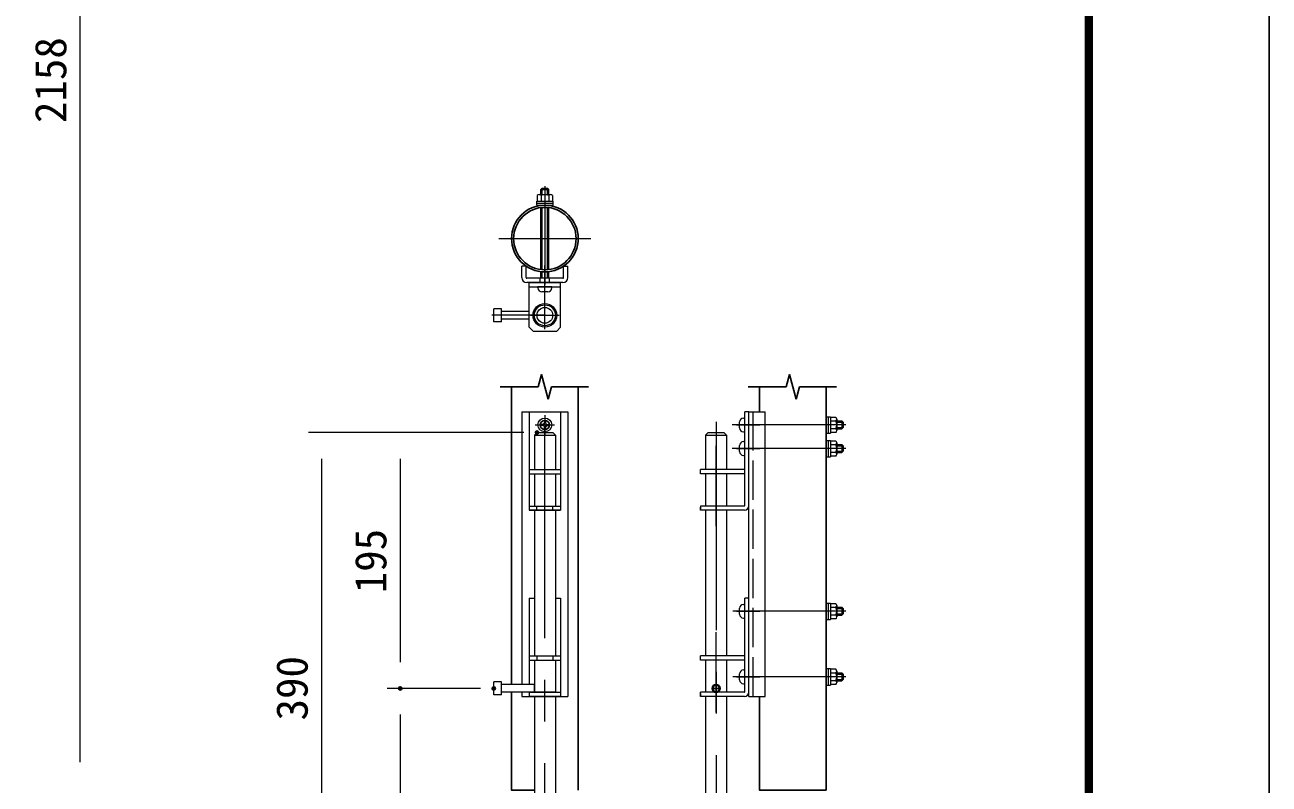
# Model space of a CAD drawing. Units: millimetres, scale not verified, with parts at other scales. Extents: x -4200 to 4200, y -2970 to 2970.
# Drawn here: x 2303 to 4200, y -650 to 507 of the extents above; entities that cross this region are included whole.
import ezdxf
from ezdxf.enums import TextEntityAlignment as Align

# ---------------------------------------------------------------- set-up
doc = ezdxf.new("R2010")
doc.units = ezdxf.units.MM
doc.header["$LTSCALE"] = 10
doc.header["$PDMODE"] = 32
doc.header["$PDSIZE"] = 5
for name, pattern in [('DASHED', [7.5, 6, -1.5]), ('USER1', [50.8, 31.75, -6.35, 6.35, -6.35]), ('USER3', [1.125, 0.75, -0.125, 0.125, -0.125])]:
    doc.linetypes.add(name, pattern=pattern)
for name, color, linetype, lineweight in [('0-0_D-STR1', 1, 'Continuous', 25), ('0-1_D-STR3', 3, 'Continuous', 13), ('0-2_D-STR-DIM', 7, 'Continuous', 13), ('0-4_Defpoints', 8, 'Continuous', 25), ('0-5_D-BMK', 2, 'USER1', 13), ('0-C_7詳細', 7, 'Continuous', 25), ('0-D_D-TTL', 7, 'Continuous', 25)]:
    doc.layers.add(name, color=color, linetype=linetype, lineweight=lineweight)
doc.styles.add('ＭＳ ゴシック', font='')
doc.styles.get('ＭＳ ゴシック').set_extended_font_data('MS Gothic')

msp = doc.modelspace()

# ---------------------------------------------------------------- linework, layer by layer
at = {"layer": '0-0_D-STR1'}
for p, q in [((3045.26, -44.49), (3045.26, -498.09)), ((3146.86, -44.49), (3146.86, -659.47)), ((3423.3, -44.49), (3423.3, -82.49)), ((3524.9, -44.49), (3524.9, -659.47))]:
    msp.add_line(p, q, dxfattribs=at)
for points in [[(3045.26, -510.09), (3045.26, -659.47), (3080.06, -659.47)], [(3423.3, -516.49), (3423.3, -659.47), (3524.9, -659.47)]]:
    msp.add_lwpolyline(points, dxfattribs=at)
for radius in [50.8, 47.6]:
    msp.add_circle((3096.06, 181.58), radius, dxfattribs=at)
at = {"layer": '0-1_D-STR3'}
for p, q in [((3084.56, 247.14), (3084.56, 238.78)), ((3087.4, 248.78), (3104.72, 248.78)), ((3092.06, 258.19), (3090.06, 256.19)), ((3090.06, 256.19), (3102.06, 256.19)), ((3090.06, 248.78), (3090.06, 256.19)), ((3090.24, 247.14), (3090.24, 238.78)), ((3092.06, 258.19), (3100.06, 258.19)), ((3092.06, 248.78), (3092.06, 258.19)), ((3100.06, 248.78), (3100.06, 258.19)), ((3100.06, 258.19), (3102.06, 256.19)), ((3101.88, 247.14), (3101.88, 238.78)), ((3102.06, 248.78), (3102.06, 256.19)), ((3107.56, 247.14), (3107.56, 238.78)), ((3083.56, 238.78), (3108.56, 238.78)), ((3083.56, 235.58), (3083.56, 238.78)), ((3083.56, 235.58), (3108.56, 235.58)), ((3083.56, 232.38), (3083.56, 235.58)), ((3083.56, 235.58), (3108.56, 235.58)), ((3083.56, 232.38), (3108.56, 232.38)), ((3084.56, 238.78), (3107.56, 238.78)), ((3090.06, 232.02), (3090.06, 232.38)), ((3090.06, 134.36), (3090.06, 228.8)), ((3092.06, 232.22), (3092.06, 232.38)), ((3092.06, 134.15), (3092.06, 229.01)), ((3100.06, 232.22), (3100.06, 232.38)), ((3100.06, 134.15), (3100.06, 229.01)), ((3102.06, 232.02), (3102.06, 232.38)), ((3102.06, 134.36), (3102.06, 228.8)), ((3108.56, 235.58), (3108.56, 238.78)), ((3108.56, 232.38), (3108.56, 235.58)), ((3061.06, 121.99), (3061.06, 139.6)), ((3067.46, 139.6), (3061.06, 139.6)), ((3067.46, 121.99), (3067.46, 139.6)), ((3124.66, 121.99), (3124.66, 139.6)), ((3124.66, 139.6), (3131.06, 139.6)), ((3131.06, 121.99), (3131.06, 139.6)), ((3123.66, 120.99), (3068.46, 120.99)), ((3123.66, 114.59), (3068.46, 114.59)), ((3072.06, 46.58), (3072.06, 114.59)), ((3072.06, 114.59), (3120.06, 114.59)), ((3090.06, 120.99), (3090.06, 131.13)), ((3092.06, 120.99), (3092.06, 130.94)), ((3100.06, 120.99), (3100.06, 130.94)), ((3102.06, 120.99), (3102.06, 131.13)), ((3120.06, 46.58), (3120.06, 114.59)), ((3072.06, 108.19), (3120.06, 108.19)), ((3106.56, 108.19), (3085.56, 108.19)), ((3085.56, 106.39), (3085.56, 108.19)), ((3100.56, 100.39), (3091.56, 100.39)), ((3106.56, 106.39), (3106.56, 108.19)), ((3072.06, 70.59), (3030.06, 70.59)), ((3072.06, 58.59), (3030.06, 58.59)), ((3081.23, 70.59), (3079.09, 70.59)), ((3081.23, 58.59), (3079.09, 58.59)), ((3078.06, 40.58), (3072.06, 46.58)), ((3078.06, 40.58), (3114.06, 40.58)), ((3120.06, 46.58), (3114.06, 40.58)), ((3061.06, -82.49), (3061.06, -498.09)), ((3061.06, -82.49), (3131.06, -82.49)), ((3072.06, -82.49), (3072.06, -232.49)), ((3072.06, -82.49), (3120.06, -82.49)), ((3120.06, -82.49), (3120.06, -232.49)), ((3131.06, -82.49), (3131.06, -516.49)), ((3398.91, -91.99), (3400.71, -91.99)), ((3400.71, -225.89), (3400.71, -82.49)), ((3407.11, -82.49), (3400.71, -82.49)), ((3400.71, -112.99), (3400.71, -91.99)), ((3407.11, -516.49), (3407.11, -82.49)), ((3407.11, -82.49), (3432.11, -82.49)), ((3407.11, -225.89), (3407.11, -82.49)), ((3432.11, -516.49), (3432.11, -82.49)), ((3524.9, -89.99), (3524.9, -114.99)), ((3524.9, -89.99), (3528.1, -89.99)), ((3528.1, -89.99), (3528.1, -114.99)), ((3528.1, -89.99), (3528.1, -114.99)), ((3528.1, -89.99), (3531.3, -89.99)), ((3531.3, -89.99), (3531.3, -114.99)), ((3531.3, -90.99), (3531.3, -113.99)), ((3539.66, -90.99), (3531.3, -90.99)), ((3541.3, -93.83), (3541.3, -111.15)), ((3092.4, -101.7), (3089.36, -101.76)), ((3089.36, -101.76), (3089.36, -103.22)), ((3089.36, -101.76), (3089.36, -103.22)), ((3092.4, -103.27), (3089.36, -103.22)), ((3094.26, -100.76), (3092.4, -101.7)), ((3094.26, -104.22), (3092.4, -103.27)), ((3094.3, -100.72), (3095.28, -98.88)), ((3094.3, -104.26), (3095.28, -106.1)), ((3095.33, -95.79), (3095.28, -98.88)), ((3095.28, -95.79), (3096.79, -95.79)), ((3095.33, -109.19), (3095.28, -106.1)), ((3095.33, -109.19), (3096.79, -109.19)), ((3096.79, -95.79), (3096.85, -98.88)), ((3096.79, -109.19), (3096.85, -106.1)), ((3097.83, -100.72), (3096.85, -98.88)), ((3097.83, -104.26), (3096.85, -106.1)), ((3097.86, -100.76), (3099.72, -101.7)), ((3097.86, -104.22), (3099.72, -103.27)), ((3099.72, -103.27), (3102.76, -103.22)), ((3392.91, -106.99), (3392.91, -97.99)), ((3398.91, -112.99), (3400.71, -112.99)), ((3539.66, -96.67), (3531.3, -96.67)), ((3539.66, -108.31), (3531.3, -108.31)), ((3541.3, -96.49), (3548.71, -96.49)), ((3541.3, -98.49), (3550.71, -98.49)), ((3541.3, -106.49), (3550.71, -106.49)), ((3541.3, -108.49), (3548.71, -108.49)), ((3548.71, -96.49), (3548.71, -108.49)), ((3550.71, -98.49), (3548.71, -96.49)), ((3550.71, -106.49), (3548.71, -108.49)), ((3550.71, -98.49), (3550.71, -106.49)), ((3080.06, -118.09), (3080.06, -170.49)), ((3084.06, -114.09), (3108.06, -114.09)), ((3108.06, -114.09), (3112.06, -118.09)), ((3112.06, -118.09), (3112.06, -170.49)), ((3345.11, -114.09), (3341.11, -118.09)), ((3341.11, -118.09), (3341.11, -170.49)), ((3341.11, -118.09), (3373.11, -118.09)), ((3345.11, -114.09), (3369.11, -114.09)), ((3369.11, -114.09), (3373.11, -118.09)), ((3373.11, -118.09), (3373.11, -170.49)), ((3398.91, -127.99), (3400.71, -127.99)), ((3400.71, -148.99), (3400.71, -127.99)), ((3524.9, -114.99), (3528.1, -114.99)), ((3524.9, -125.99), (3524.9, -150.99)), ((3524.9, -125.99), (3528.1, -125.99)), ((3528.1, -114.99), (3531.3, -114.99)), ((3528.1, -125.99), (3528.1, -150.99)), ((3528.1, -125.99), (3528.1, -150.99)), ((3528.1, -125.99), (3531.3, -125.99)), ((3539.66, -113.99), (3531.3, -113.99)), ((3531.3, -125.99), (3531.3, -150.99)), ((3531.3, -126.99), (3531.3, -149.99)), ((3539.66, -126.99), (3531.3, -126.99)), ((3539.66, -132.67), (3531.3, -132.67)), ((3541.3, -129.83), (3541.3, -147.15)), ((3541.3, -132.49), (3548.71, -132.49)), ((3548.71, -132.49), (3548.71, -144.49)), ((3550.71, -134.49), (3548.71, -132.49)), ((3072.06, -143.89), (3072.06, -148.49)), ((3120.06, -143.89), (3120.06, -148.49)), ((3392.91, -142.99), (3392.91, -133.99)), ((3398.91, -148.99), (3400.71, -148.99)), ((3524.9, -150.99), (3528.1, -150.99)), ((3528.1, -150.99), (3531.3, -150.99)), ((3539.66, -144.31), (3531.3, -144.31)), ((3539.66, -149.99), (3531.3, -149.99)), ((3541.3, -134.49), (3550.71, -134.49)), ((3541.3, -142.49), (3550.71, -142.49)), ((3541.3, -144.49), (3548.71, -144.49)), ((3550.71, -142.49), (3548.71, -144.49)), ((3550.71, -134.49), (3550.71, -142.49)), ((3072.06, -170.49), (3120.06, -170.49)), ((3400.71, -170.49), (3333.11, -170.49)), ((3333.11, -176.89), (3333.11, -170.49)), ((3072.06, -176.89), (3120.06, -176.89)), ((3080.06, -176.89), (3080.06, -226.09)), ((3112.06, -176.89), (3112.06, -226.09)), ((3400.71, -176.89), (3333.11, -176.89)), ((3341.11, -176.89), (3341.11, -226.09)), ((3373.11, -176.89), (3373.11, -226.09)), ((3072.06, -226.09), (3120.06, -226.09)), ((3084.06, -232.49), (3084.06, -226.09)), ((3108.06, -232.49), (3108.06, -226.09)), ((3080.06, -232.49), (3080.06, -454.49)), ((3112.06, -232.49), (3112.06, -454.49)), ((3400.51, -232.49), (3333.11, -232.49)), ((3341.11, -232.49), (3341.11, -454.49)), ((3373.11, -232.49), (3373.11, -454.49)), ((3072.06, -366.49), (3080.06, -366.49)), ((3072.06, -366.49), (3072.06, -498.09)), ((3112.06, -366.49), (3120.06, -366.49)), ((3120.06, -366.49), (3120.06, -516.49)), ((3398.91, -375.99), (3400.71, -375.99)), ((3400.71, -509.89), (3400.71, -366.49)), ((3407.11, -366.49), (3400.71, -366.49)), ((3400.71, -396.99), (3400.71, -375.99)), ((3407.11, -509.89), (3407.11, -366.49)), ((3524.9, -373.99), (3524.9, -398.99)), ((3524.9, -373.99), (3528.1, -373.99)), ((3528.1, -373.99), (3528.1, -398.99)), ((3528.1, -373.99), (3528.1, -398.99)), ((3528.1, -373.99), (3531.3, -373.99)), ((3531.3, -373.99), (3531.3, -398.99)), ((3531.3, -374.99), (3531.3, -397.99)), ((3539.66, -374.99), (3531.3, -374.99)), ((3541.3, -377.83), (3541.3, -395.15)), ((3392.91, -390.99), (3392.91, -381.99)), ((3398.91, -396.99), (3400.71, -396.99)), ((3539.66, -380.67), (3531.3, -380.67)), ((3539.66, -392.31), (3531.3, -392.31)), ((3539.66, -397.99), (3531.3, -397.99)), ((3541.3, -380.49), (3548.71, -380.49)), ((3541.3, -382.49), (3550.71, -382.49)), ((3541.3, -390.49), (3550.71, -390.49)), ((3541.3, -392.49), (3548.71, -392.49)), ((3548.71, -380.49), (3548.71, -392.49)), ((3550.71, -382.49), (3548.71, -380.49)), ((3550.71, -390.49), (3548.71, -392.49)), ((3550.71, -382.49), (3550.71, -390.49)), ((3524.9, -398.99), (3528.1, -398.99)), ((3528.1, -398.99), (3531.3, -398.99)), ((3072.06, -427.89), (3072.06, -432.49)), ((3120.06, -427.89), (3120.06, -432.49)), ((3072.06, -454.49), (3120.06, -454.49)), ((3084.06, -454.49), (3084.06, -460.89)), ((3108.06, -454.49), (3108.06, -460.89)), ((3400.71, -454.49), (3333.11, -454.49)), ((3333.11, -460.89), (3333.11, -454.49)), ((3072.06, -460.89), (3120.06, -460.89)), ((3080.06, -460.89), (3080.06, -504.09)), ((3112.06, -460.89), (3112.06, -504.09)), ((3400.71, -460.89), (3333.11, -460.89)), ((3341.11, -460.89), (3341.11, -510.09)), ((3373.11, -460.89), (3373.11, -510.09)), ((3524.9, -473.99), (3524.9, -498.99)), ((3524.9, -473.99), (3528.1, -473.99)), ((3528.1, -473.99), (3528.1, -498.99)), ((3528.1, -473.99), (3528.1, -498.99)), ((3528.1, -473.99), (3531.3, -473.99)), ((3531.3, -473.99), (3531.3, -498.99)), ((3392.91, -490.99), (3392.91, -481.99)), ((3398.91, -475.99), (3400.71, -475.99)), ((3400.71, -496.99), (3400.71, -475.99)), ((3531.3, -474.99), (3531.3, -497.99)), ((3539.66, -474.99), (3531.3, -474.99)), ((3539.66, -480.67), (3531.3, -480.67)), ((3539.66, -492.31), (3531.3, -492.31)), ((3541.3, -477.83), (3541.3, -495.15)), ((3541.3, -480.49), (3548.71, -480.49)), ((3541.3, -482.49), (3550.71, -482.49)), ((3541.3, -490.49), (3550.71, -490.49)), ((3541.3, -492.49), (3548.71, -492.49)), ((3548.71, -480.49), (3548.71, -492.49)), ((3550.71, -482.49), (3548.71, -480.49)), ((3550.71, -490.49), (3548.71, -492.49)), ((3550.71, -482.49), (3550.71, -490.49)), ((3030.06, -494.09), (3018.06, -494.09)), ((3018.06, -514.09), (3018.06, -494.09)), ((3030.06, -514.09), (3030.06, -494.09)), ((3080.06, -498.09), (3030.06, -498.09)), ((3112.06, -510.09), (3030.06, -510.09)), ((3061.06, -510.09), (3061.06, -516.49)), ((3072.06, -510.09), (3120.06, -510.09)), ((3072.06, -510.09), (3072.06, -516.49)), ((3080.06, -510.09), (3080.06, -498.09)), ((3080.06, -504.09), (3080.06, -510.09)), ((3112.06, -504.09), (3112.06, -510.09)), ((3400.51, -510.09), (3333.11, -510.09)), ((3333.11, -516.49), (3333.11, -510.09)), ((3333.11, -511.89), (3333.11, -516.49)), ((3398.91, -496.99), (3400.71, -496.99)), ((3524.9, -498.99), (3528.1, -498.99)), ((3528.1, -498.99), (3531.3, -498.99)), ((3539.66, -497.99), (3531.3, -497.99)), ((3030.06, -514.09), (3018.06, -514.09)), ((3061.06, -516.49), (3131.06, -516.49)), ((3080.06, -516.49), (3080.06, -890.09)), ((3112.06, -516.49), (3112.06, -890.09)), ((3400.51, -516.49), (3333.11, -516.49)), ((3373.11, -516.49), (3373.11, -890.09)), ((3407.11, -516.49), (3432.11, -516.49))]:
    msp.add_line(p, q, dxfattribs=at)
at = {"layer": '0-1_D-STR3', "linetype": 'USER3'}
for p, q in [((3089.06, 114.59), (3089.06, 120.99)), ((3103.06, 114.59), (3103.06, 120.99))]:
    msp.add_line(p, q, dxfattribs=at)
at = {"layer": '0-1_D-STR3', "linetype": 'DASHED'}
msp.add_line((3413.51, -516.49), (3413.51, -82.49), dxfattribs=at)
at = {"layer": '0-1_D-STR3'}
for points in [[(3030.06, 54.59), (3018.06, 54.59), (3018.06, 74.59)], [(3030.06, 54.59), (3030.06, 74.59), (3018.06, 74.59)], [(3099.72, -101.7), (3102.76, -101.76), (3102.76, -103.22)], [(3084.06, -114.09), (3080.06, -118.09), (3112.06, -118.09)], [(3400.51, -226.09), (3333.11, -226.09), (3333.11, -232.49), (3333.11, -227.89)], [(3120.06, -232.49), (3072.06, -232.49), (3120.06, -232.49)], [(3072.06, -516.49), (3120.06, -516.49), (3072.06, -516.49)], [(3341.11, -516.49), (3341.11, -890.09), (3373.11, -890.09)]]:
    msp.add_lwpolyline(points, dxfattribs=at)
for centre, radius in [((3096.06, 64.59), 18), ((3096.06, 64.59), 16), ((3096.06, 64.59), 12), ((3096.06, -102.49), 10.5), ((3096.06, -102.49), 10.5)]:
    msp.add_circle(centre, radius, dxfattribs=at)
for centre, radius, start, end in [((3087.4, 245.5), 3.28, 30, 150), ((3096.06, 237.62), 11.15, 58.543, 121.457), ((3104.72, 245.5), 3.28, 30, 150), ((3068.46, 121.99), 7.4, 180, 270), ((3068.46, 121.99), 1, 180, 270), ((3123.66, 121.99), 1, 270, 0), ((3123.66, 121.99), 7.4, 270, 0), ((3091.56, 106.39), 6, 180, 270), ((3100.56, 106.39), 6, 270, 0), ((3398.91, -97.99), 6, 90, 180), ((3538.02, -93.83), 3.28, 300, 60), ((3398.91, -106.99), 6, 180, 270), ((3538.02, -111.15), 3.28, 300, 60), ((3530.15, -102.49), 11.15, 328.543, 31.457), ((3398.91, -133.99), 6, 90, 180), ((3538.02, -129.83), 3.28, 300, 60), ((3530.15, -138.49), 11.15, 328.543, 31.457), ((3398.91, -142.99), 6, 180, 270), ((3538.02, -147.15), 3.28, 300, 60), ((3400.51, -225.89), 6.6, 270, 0), ((3400.51, -225.89), 0.2, 270, 0), ((3398.91, -381.99), 6, 90, 180), ((3538.02, -377.83), 3.28, 300, 60), ((3398.91, -390.99), 6, 180, 270), ((3538.02, -395.15), 3.28, 300, 60), ((3530.15, -386.49), 11.15, 328.543, 31.457), ((3398.91, -481.99), 6, 90, 180), ((3398.91, -490.99), 6, 180, 270), ((3538.02, -477.83), 3.28, 300, 60), ((3538.02, -495.15), 3.28, 300, 60), ((3530.15, -486.49), 11.15, 328.543, 31.457), ((3400.51, -509.89), 6.6, 270, 0), ((3400.51, -509.89), 0.2, 270, 0)]:
    msp.add_arc(centre, radius, start, end, dxfattribs=at)
at = {"layer": '0-2_D-STR-DIM'}
for p, q in [((2387.64, -616.54), (2387.64, 1461.62)), ((3064.06, -114.09), (2735.64, -114.09)), ((3064.06, -114.09), (2855.64, -114.09)), ((2755.64, -154.09), (2755.64, -854.09)), ((2875.64, -154.09), (2875.64, -464.09)), ((2998.06, -504.09), (2855.64, -504.09)), ((2998.06, -504.09), (2855.64, -504.09)), ((2875.64, -544.09), (2875.64, -854.09))]:
    msp.add_line(p, q, dxfattribs=at)
at = {"layer": '0-4_Defpoints'}
msp.add_line((3350.11, -504.09), (3364.11, -504.09), dxfattribs=at)
for centre, radius in [((3096.06, -102.49), 7), ((3357.11, -504.09), 6), ((3357.11, -504.09), 5)]:
    msp.add_circle(centre, radius, dxfattribs=at)
for p in [(3084.06, -114.09), (2875.64, -504.09), (3018.06, -504.09)]:
    msp.add_point(p, dxfattribs=at)
at = {"layer": '0-5_D-BMK'}
for p, q in [((3096.06, 261.66), (3096.06, 111.5)), ((3025.98, 181.58), (3166.14, 181.58)), ((3096.06, 102.22), (3096.06, 140.3)), ((3096.06, 76.83), (3096.06, 126.83)), ((3096.06, 43.59), (3096.06, 84.59)), ((3096.06, 64.59), (3014.96, 64.59)), ((3074.06, 64.59), (3118.06, 64.59)), ((3096.06, -935.51), (3096.06, -67.71)), ((3096.06, -87.61), (3096.06, -117.37)), ((3081.18, -102.49), (3110.94, -102.49)), ((3084.06, -102.49), (3108.06, -102.49)), ((3357.11, -98.01), (3357.11, -935.51)), ((3426.25, -102.49), (3381.68, -102.49)), ((3388.13, -102.49), (3423.74, -102.49)), ((3554.71, -102.49), (3388.91, -102.49)), ((3357.11, -256.79), (3357.11, -134.16)), ((3426.25, -138.49), (3381.68, -138.49)), ((3388.13, -138.49), (3423.74, -138.49)), ((3554.71, -138.49), (3388.91, -138.49)), ((3427, -386.49), (3382.44, -386.49)), ((3388.13, -386.49), (3423.74, -386.49)), ((3554.71, -386.49), (3388.91, -386.49)), ((3357.11, -540.99), (3357.11, -418.36)), ((3427, -486.49), (3382.44, -486.49)), ((3388.13, -486.49), (3423.74, -486.49)), ((3554.71, -486.49), (3388.91, -486.49))]:
    msp.add_line(p, q, dxfattribs=at)
at = {"layer": '0-C_7詳細'}
for p, q in [((3027.93, -44.49), (3086.06, -44.49)), ((3101.06, -63.15), (3106.06, -44.49)), ((3106.06, -44.49), (3162.73, -44.49)), ((3405.97, -44.49), (3464.1, -44.49)), ((3479.1, -63.15), (3484.1, -44.49)), ((3484.1, -44.49), (3540.77, -44.49))]:
    msp.add_line(p, q, dxfattribs=at)
for points in [[(3086.06, -44.49), (3091.06, -25.83), (3101.06, -63.15)], [(3464.1, -44.49), (3469.1, -25.83), (3479.1, -63.15)]]:
    msp.add_lwpolyline(points, dxfattribs=at)
at = {"layer": '0-D_D-TTL', "color": 2}
msp.add_lwpolyline([(-4199.72, 2969.89), (4200.28, 2969.89), (4200.28, -2970.11), (-4199.72, -2970.11)], close=True, dxfattribs=at)
at = {"layer": '0-D_D-TTL'}
for points in [[(-3929.72, 2749.89), (3930.28, 2749.89), (3930.28, -2750.11), (-3929.72, -2750.11)], [(-3927.22, 2747.39), (3927.78, 2747.39), (3927.78, -2747.61), (-3927.22, -2747.61)], [(-3924.72, 2744.89), (3925.28, 2744.89), (3925.28, -2745.11), (-3924.72, -2745.11)], [(-3922.22, 2742.39), (3922.78, 2742.39), (3922.78, -2742.61), (-3922.22, -2742.61)], [(-3919.72, 2739.89), (3920.28, 2739.89), (3920.28, -2740.11), (-3919.72, -2740.11)]]:
    msp.add_lwpolyline(points, close=True, dxfattribs=at)

# ---------------------------------------------------------------- texts
at = {"layer": '0-2_D-STR-DIM', "style": 'ＭＳ ゴシック'}
for s, p in [('2158', (2380.9, 357.67)), ('195', (2868.89, -359.09)), ('390', (2748.89, -552.96))]:
    msp.add_text(s, height=48.09, rotation=90, dxfattribs=at).set_placement(p, align=Align.BOTTOM_LEFT)

doc.saveas('drawing.dxf')
